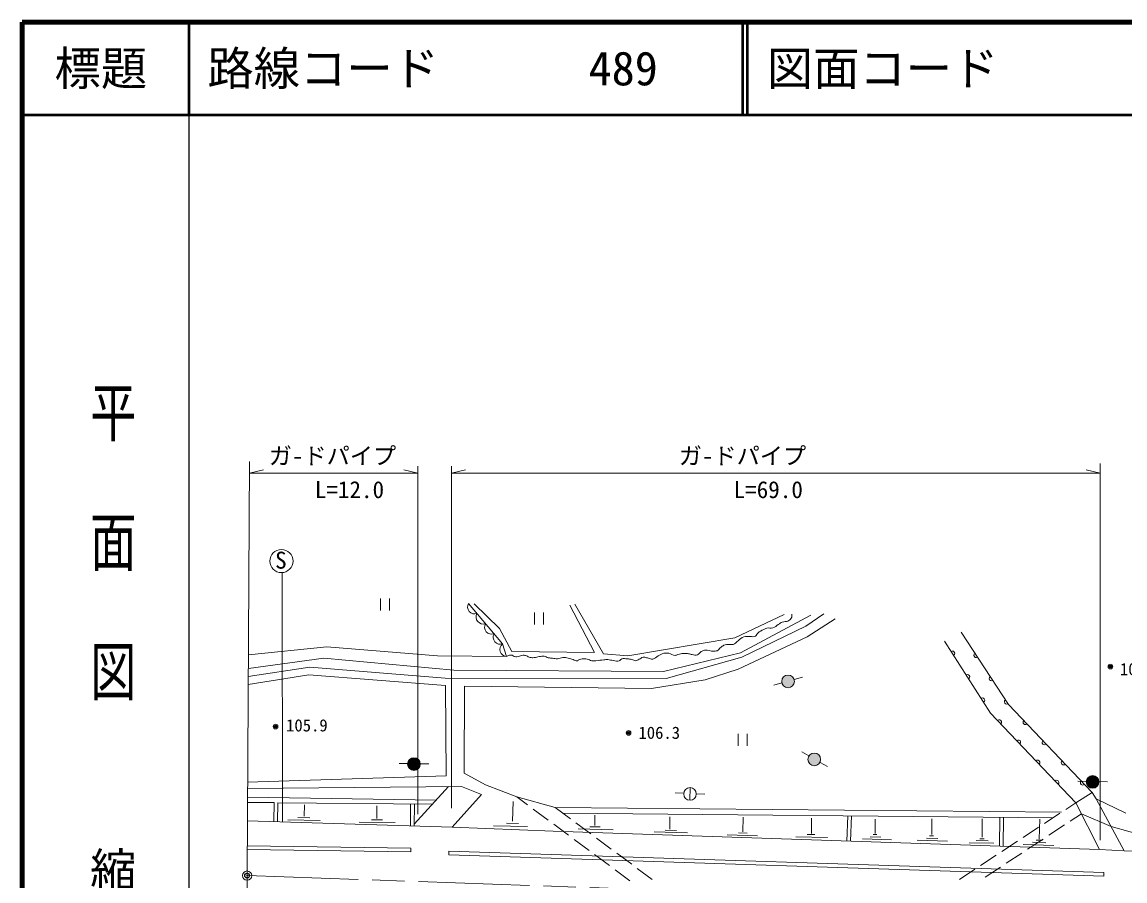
# Model space of a CAD drawing. Units: millimetres, scale not verified. Extents: x 40000 to 680000, y 20000 to 380000.
# Drawn here: x 40000 to 159041, y 287284 to 380000 of the extents above; entities that cross this region are included whole.
import ezdxf
from ezdxf.enums import TextEntityAlignment as Align

# ---------------------------------------------------------------- set-up
doc = ezdxf.new("R2010")
doc.units = ezdxf.units.MM
doc.header["$LTSCALE"] = 1000
doc.header["$PDMODE"] = 32
doc.header["$PDSIZE"] = 500
doc.linetypes.add('CHAIN', pattern=[18.5, 12, -1.5, 3.5, -1.5])
for name, color, linetype, lineweight in [('M-BGD', 7, 'Continuous', 13), ('M-BMK', 2, 'CHAIN', 13), ('M-BMK-SRVR', 3, 'Continuous', 13), ('M-STR-HTXT', 7, 'Continuous', 13), ('M-TTL', 2, 'Continuous', 140), ('M-TTL-BAND', 7, 'Continuous', 25), ('M-TTL-LINE', 7, 'Continuous', 50)]:
    doc.layers.add(name, color=color, linetype=linetype, lineweight=lineweight)
doc.layers.add('M-OTRS', color=6, linetype='Continuous')
doc.layers.add('M-TTL-TXT', color=7, linetype='Continuous')
doc.styles.add('@ＭＳ ゴシック', font='')
doc.styles.add('ＭＳ ゴシック', font='')
doc.styles.get('@ＭＳ ゴシック').set_extended_font_data('@MS Gothic')
doc.styles.get('ＭＳ ゴシック').set_extended_font_data('MS Gothic')

msp = doc.modelspace()

# ---------------------------------------------------------------- hatches: boundary and pattern name
at = {"layer": 'M-BGD'}
for points in [[(123339, 309001, 0.97359), (122014, 308671, 0.01338), (122023, 308636, 0.41421), (122864, 308160, 0.41421)], [(82985, 299894, 0.97359), (81621, 299945, 0.01338), (81619, 299909, 0.41421), (82295, 299219, 0.41421)], [(126103, 300063, 0.97359), (124939, 300778, 0.01338), (124920, 300747, 0.41421), (125170, 299814, 0.41421)], [(156229, 297970, 0.97359), (154865, 298027, 0.01338), (154863, 297990, 1)]]:
    msp.add_hatch(color=256, dxfattribs=at).paths.add_polyline_path(points)

# ---------------------------------------------------------------- linework, layer by layer
for p, q in [((68064, 320568), (68109, 293661)), ((78678, 317778), (78678, 316478)), ((79653, 316478), (79653, 317778)), ((88784, 317199), (91524, 314539)), ((101775, 311930), (99119, 317071)), ((99658, 317163), (102775, 311785)), ((95319, 316269), (95319, 314969)), ((96294, 314969), (96294, 316269)), ((116952, 313544), (122242, 316029)), ((117549, 311924), (125124, 315973)), ((124597, 314773), (126525, 316134)), ((124744, 313626), (127768, 315572)), ((91524, 314539), (92876, 312064)), ((117705, 311430), (124597, 314773)), ((105380, 311589), (116952, 313544)), ((117279, 310135), (124744, 313626)), ((64433, 311699), (72911, 312540)), ((72911, 312540), (84855, 311594)), ((92876, 312064), (101775, 311930)), ((109235, 309879), (117549, 311924)), ((64424, 310221), (72558, 311325)), ((72558, 311325), (86615, 310030)), ((84855, 311594), (92306, 311504)), ((102775, 311785), (105380, 311589)), ((109507, 309140), (117705, 311430)), ((70961, 309546), (64414, 308481)), ((64419, 309369), (71049, 310375)), ((85707, 308378), (70961, 309546)), ((71049, 310375), (85663, 309162)), ((86615, 310030), (109235, 309879)), ((113716, 308978), (117279, 310135)), ((85663, 309162), (109507, 309140)), ((85789, 298645), (85707, 308378)), ((107939, 308045), (113716, 308978)), ((121134, 308426), (122014, 308671)), ((123344, 309039), (124224, 309284)), ((87763, 308311), (87734, 298904)), ((107939, 308045), (87763, 308311)), ((117305, 303158), (117305, 301858)), ((118280, 301858), (118280, 303158)), ((124148, 301234), (124939, 300778)), ((126133, 300087), (126925, 299630)), ((80707, 299954), (81621, 299945)), ((83000, 299930), (83914, 299921)), ((87734, 298904), (90012, 297647)), ((64350, 297936), (85789, 298645)), ((90012, 297647), (93394, 296370)), ((153951, 298040), (154865, 298027)), ((156244, 298006), (157157, 297993)), ((87418, 297496), (64346, 297255)), ((82325, 293418), (86041, 297482)), ((86422, 293072), (89588, 296622)), ((89588, 296622), (87418, 297496)), ((110502, 296782), (111415, 296746)), ((112068, 295999), (112122, 297364)), ((112794, 296689), (113707, 296653)), ((155489, 296831), (153734, 295727)), ((155943, 296161), (155489, 296831)), ((64337, 295758), (67201, 295738)), ((64341, 296341), (84682, 295995)), ((67201, 295738), (67173, 293691)), ((67601, 295732), (67573, 293678)), ((67601, 295732), (84278, 295554)), ((70445, 294260), (70472, 295496)), ((78295, 294036), (78308, 295404)), ((81924, 293217), (81941, 295579)), ((82324, 293204), (82341, 295575)), ((92952, 293731), (93018, 295874)), ((93394, 296370), (97535, 295226)), ((93394, 296370), (94572, 295495)), ((97535, 295226), (152186, 294715)), ((97535, 295226), (99186, 294000)), ((153734, 295727), (152651, 295013)), ((153734, 295727), (156298, 290673)), ((159124, 294613), (155943, 296161)), ((158960, 290535), (155943, 296161)), ((69762, 294115), (71076, 294089)), ((95174, 295047), (96780, 293855)), ((151283, 294112), (98375, 294602)), ((101823, 293272), (101823, 294376)), ((109924, 292860), (109933, 294218)), ((117792, 292599), (117819, 294185)), ((125195, 292417), (125208, 294047)), ((129030, 291589), (129119, 294317)), ((129429, 291576), (129519, 294314)), ((145508, 291036), (145548, 294165)), ((145908, 291022), (145948, 294162)), ((152024, 294600), (150354, 293500)), ((154338, 294535), (153127, 293737)), ((154338, 294535), (157559, 293147)), ((64325, 293782), (86422, 293072)), ((68684, 293865), (72181, 293813)), ((76388, 293642), (80280, 293576)), ((77703, 293878), (78899, 293878)), ((86422, 293072), (97336, 292654)), ((90875, 293245), (94556, 293166)), ((92281, 293508), (93570, 293495)), ((97382, 293408), (98987, 292215)), ((99788, 293553), (101393, 292360)), ((100017, 292895), (103786, 292799)), ((101297, 293132), (102410, 293114)), ((132077, 292404), (132095, 293955)), ((138187, 292297), (138213, 293982)), ((143615, 292025), (143632, 294006)), ((149728, 293087), (148058, 291987)), ((149794, 291778), (149842, 293957)), ((152500, 293324), (150830, 292224)), ((157559, 293147), (161958, 291935)), ((97336, 292654), (156298, 290673)), ((99589, 291768), (101195, 290575)), ((101995, 291913), (103601, 290720)), ((108241, 292588), (111809, 292465)), ((109407, 292763), (110625, 292720)), ((116092, 292248), (119388, 292160)), ((117319, 292467), (118283, 292450)), ((123512, 292035), (126943, 291970)), ((124734, 292285), (125563, 292285)), ((130719, 291825), (133830, 291738)), ((131552, 292045), (132682, 292010)), ((131858, 292290), (132244, 292281)), ((136609, 291674), (139887, 291569)), ((137635, 291885), (138853, 291858)), ((137959, 292156), (138362, 292156)), ((143369, 291841), (143842, 291841)), ((150204, 291811), (148534, 290711)), ((149451, 291688), (150160, 291673)), ((64307, 290669), (81962, 290432)), ((64309, 291069), (81967, 290832)), ((81962, 290432), (81967, 290832)), ((86065, 290106), (86078, 290506)), ((86078, 290506), (156760, 288208)), ((142212, 291411), (144903, 291350)), ((142992, 291639), (144263, 291622)), ((147432, 291574), (145762, 290474)), ((148046, 291212), (151359, 291098)), ((149054, 291475), (150509, 291414)), ((156298, 290673), (158960, 290535)), ((158960, 290535), (170783, 289992)), ((86065, 290106), (156747, 287808)), ((101797, 290128), (103402, 288935)), ((104203, 290273), (105808, 289081)), ((145135, 290061), (143465, 288961)), ((147908, 290298), (146237, 289198)), ((104004, 288488), (105610, 287295)), ((106410, 288633), (108016, 287441)), ((142839, 288548), (141169, 287448)), ((145611, 288785), (143941, 287684)), ((156747, 287808), (156760, 288208))]:
    msp.add_line(p, q, dxfattribs=at)
for points in [[(88182, 317245), (91872, 312871), (92306, 311504)], [(153734, 295727), (144546, 305407), (139581, 313150)], [(141356, 314156), (146473, 306317), (155489, 296831)]]:
    msp.add_lwpolyline(points, dxfattribs=at)
for centre, radius in [((67995, 321816), 1250), ((157475, 310421), 150), ((157475, 310421), 120), ((157475, 310421), 90), ((157475, 310421), 60), ((157475, 310421), 30), ((157475, 310421), 20), ((122681, 308818), 683), ((67360, 303949), 150), ((67360, 303949), 120), ((67360, 303949), 90), ((67360, 303949), 60), ((67360, 303949), 30), ((67360, 303949), 20), ((105465, 303268), 150), ((105465, 303268), 120), ((105465, 303268), 90), ((105465, 303268), 60), ((105465, 303268), 30), ((105465, 303268), 20), ((82302, 299902), 683), ((125511, 300405), 683), ((155546, 297980), 683), ((112095, 296681), 683)]:
    msp.add_circle(centre, radius, dxfattribs=at)
for centre, radius, start, end in [((88843, 316867), 762, 150.24744, 290.06037), ((89765, 315774), 762, 150.24744, 290.06037), ((90688, 314680), 762, 150.24744, 290.06037), ((91610, 313587), 762, 150.24744, 290.06037), ((92341, 312268), 764, 127.84527, 267.364), ((140415, 311850), 250, 302.66787, 122.66787), ((142996, 311644), 250, 123.13772, 303.13772), ((142034, 309324), 250, 302.66787, 122.66787), ((144635, 309132), 250, 123.13772, 303.13772), ((143653, 306799), 250, 302.66787, 122.66787), ((146275, 306620), 250, 123.13772, 303.13772), ((145473, 304430), 250, 313.50593, 133.50593), ((148291, 304405), 250, 133.54495, 313.54495), ((147538, 302255), 250, 313.50593, 133.50593), ((150357, 302230), 250, 133.54495, 313.54495), ((149603, 300079), 250, 313.50593, 133.50593), ((152424, 300056), 250, 133.54495, 313.54495), ((151669, 297903), 250, 313.50593, 133.50593), ((154491, 297881), 250, 133.54495, 313.54495)]:
    msp.add_arc(centre, radius, start, end, dxfattribs=at)
msp.add_open_spline([(92306, 311504), (92463, 311607), (92562, 311661), (92745, 311671), (92968, 311685), (93057, 311482), (93280, 311470), (93383, 311464), (93441, 311483), (93543, 311505), (93757, 311551), (93868, 311625), (94086, 311645), (94228, 311658), (94308, 311623), (94445, 311584), (94608, 311538), (94675, 311442), (94840, 311409), (95001, 311376), (95097, 311377), (95261, 311391), (95490, 311410), (95611, 311475), (95839, 311505), (96036, 311530), (96151, 311560), (96347, 311531), (96530, 311505), (96615, 311422), (96794, 311382), (96970, 311344), (97072, 311352), (97250, 311330), (97456, 311304), (97569, 311251), (97776, 311260), (98018, 311269), (98139, 311375), (98380, 311394), (98602, 311412), (98731, 311396), (98950, 311350), (99168, 311305), (99281, 311246), (99493, 311175), (99654, 311122), (99737, 311012), (99905, 311035), (100024, 311051), (100057, 311148), (100168, 311193), (100369, 311274), (100503, 311245), (100720, 311254), (100834, 311259), (100898, 311250), (101009, 311228), (101203, 311189), (101287, 311076), (101483, 311052), (101659, 311031), (101761, 311040), (101939, 311052), (102281, 311077), (102469, 311124), (102811, 311155), (102971, 311170), (103062, 311179), (103223, 311173), (103462, 311163), (103590, 311102), (103827, 311077), (104070, 311051), (104221, 310958), (104450, 311041), (104574, 311087), (104601, 311190), (104721, 311243), (104947, 311343), (105106, 311272), (105353, 311261), (105522, 311252), (105616, 311225), (105782, 311190), (105970, 311151), (106065, 311037), (106255, 311059), (106400, 311075), (106466, 311144), (106597, 311208), (106771, 311292), (106847, 311395), (107035, 311436), (107171, 311466), (107250, 311409), (107386, 311383), (107560, 311350), (107650, 311301), (107824, 311269), (107923, 311252), (107981, 311209), (108079, 311234), (108331, 311299), (108420, 311455), (108650, 311576), (108882, 311698), (109001, 311804), (109255, 311865), (109462, 311915), (109588, 311884), (109799, 311857), (110081, 311821), (110207, 311616), (110491, 311629), (110614, 311634), (110671, 311698), (110789, 311734), (110911, 311771), (110979, 311792), (111105, 311813), (111281, 311842), (111382, 311847), (111560, 311848), (111705, 311848), (111786, 311836), (111929, 311813), (112092, 311786), (112177, 311739), (112341, 311716), (112554, 311687), (112688, 311630), (112893, 311699), (113092, 311766), (113128, 311933), (113305, 312047), (113428, 312128), (113511, 312157), (113655, 312188), (114056, 312273), (114292, 312020), (114698, 312074), (114871, 312096), (114982, 312100), (115128, 312196), (115279, 312296), (115309, 312418), (115452, 312529), (115609, 312650), (115700, 312729), (115890, 312784), (116088, 312841), (116212, 312784), (116416, 312801), (116599, 312817), (116713, 312790), (116881, 312862), (117073, 312945), (117120, 313084), (117284, 313213), (117517, 313397), (117622, 313555), (117902, 313653), (118144, 313739), (118303, 313649), (118559, 313662), (118793, 313674), (118955, 313603), (119155, 313724), (119295, 313808), (119301, 313935), (119418, 314048), (119626, 314249), (119796, 314296), (120050, 314434), (120174, 314501), (120246, 314540), (120383, 314574), (120632, 314635), (120793, 314519), (121040, 314591), (121302, 314668), (121395, 314827), (121627, 314970), (121793, 315073), (121876, 315152), (122057, 315225), (122273, 315312), (122433, 315232), (122644, 315330), (122821, 315412), (122940, 315473), (123030, 315645), (123106, 315793), (123108, 315896), (123100, 316066)], degree=3, knots=[0, 0, 0, 0, 1, 1, 1, 2, 2, 2, 3, 3, 3, 4, 4, 4, 5, 5, 5, 6, 6, 6, 7, 7, 7, 8, 8, 8, 9, 9, 9, 10, 10, 10, 11, 11, 11, 12, 12, 12, 13, 13, 13, 14, 14, 14, 15, 15, 15, 16, 16, 16, 17, 17, 17, 18, 18, 18, 19, 19, 19, 20, 20, 20, 21, 21, 21, 22, 22, 22, 23, 23, 23, 24, 24, 24, 25, 25, 25, 26, 26, 26, 27, 27, 27, 28, 28, 28, 29, 29, 29, 30, 30, 30, 31, 31, 31, 32, 32, 32, 33, 33, 33, 34, 34, 34, 35, 35, 35, 36, 36, 36, 37, 37, 37, 38, 38, 38, 39, 39, 39, 40, 40, 40, 41, 41, 41, 42, 42, 42, 43, 43, 43, 44, 44, 44, 45, 45, 45, 46, 46, 46, 47, 47, 47, 48, 48, 48, 49, 49, 49, 50, 50, 50, 51, 51, 51, 52, 52, 52, 53, 53, 53, 54, 54, 54, 55, 55, 55, 56, 56, 56, 57, 57, 57, 58, 58, 58, 59, 59, 59, 60, 60, 60, 61, 61, 61, 62, 62, 62, 63, 63, 63, 64, 64, 64, 65, 65, 65, 65], dxfattribs=at)
for p in [(157475, 310421), (67360, 303949), (105465, 303268)]:
    msp.add_point(p, dxfattribs=at)
at = {"layer": 'M-BMK'}
msp.add_line((64290, 287859), (164586, 284363), dxfattribs=at)
at = {"layer": 'M-BMK-SRVR'}
for p, q in [((64559, 332546), (64290, 287859)), ((64290, 287859), (64049, 247938))]:
    msp.add_line(p, q, dxfattribs=at)
msp.add_circle((64290, 287859), 500, dxfattribs=at)
msp.add_point((64290, 287859), dxfattribs=at)
at = {"layer": 'M-OTRS'}
msp.add_point((64290, 287859), dxfattribs=at)
at = {"layer": 'M-STR-HTXT'}
for p, q in [((156359, 332360), (156359, 291687)), ((64551, 331293), (66051, 331668)), ((64551, 331293), (82701, 331293)), ((82701, 331293), (81201, 331668)), ((82701, 294483), (82701, 332076)), ((86370, 332076), (86370, 295141)), ((86370, 331293), (87870, 331668)), ((86370, 331293), (156359, 331293)), ((156359, 331293), (154859, 331668))]:
    msp.add_line(p, q, dxfattribs=at)
at = {"layer": 'M-TTL'}
for p, q in [((40000, 380000), (40000, 20000)), ((680000, 380000), (40000, 380000))]:
    msp.add_line(p, q, dxfattribs=at)
at = {"layer": 'M-TTL-BAND'}
msp.add_line((58000, 370000), (58000, 20000), dxfattribs=at)
at = {"layer": 'M-TTL-LINE'}
for p, q in [((58000, 380000), (58000, 370000)), ((117750, 380000), (117750, 370000)), ((118250, 380000), (118250, 370000)), ((40000, 370000), (680000, 370000))]:
    msp.add_line(p, q, dxfattribs=at)

# ---------------------------------------------------------------- texts
at = {"layer": 'M-BGD', "style": 'ＭＳ ゴシック'}
for s, height, p in [('S', 1833, (67316, 320442)), ('106.6', 1320, (158501, 309095)), ('105.9', 1320, (68498, 303026)), ('106.3', 1320, (106532, 302228))]:
    msp.add_text(s, height=height, dxfattribs=at).set_placement(p, align=Align.BOTTOM_LEFT)
at = {"layer": 'M-STR-HTXT', "style": 'ＭＳ ゴシック'}
for s, p in [('ガ-ドパイプ', (66625, 331707)), ('ガ-ドパイプ', (110878, 331707)), ('L=12.0', (71595, 328058)), ('L=69.0', (116800, 328058))]:
    msp.add_text(s, height=1833, dxfattribs=at).set_placement(p, align=Align.BOTTOM_LEFT)
at = {"layer": 'M-TTL-BAND', "style": '@ＭＳ ゴシック', "width": 1.4}
msp.add_text('平  面  図', height=3666, rotation=270, dxfattribs=at).set_placement((49777, 306475), align=Align.MIDDLE_RIGHT)
at = {"layer": 'M-TTL-BAND', "style": '@ＭＳ ゴシック'}
msp.add_text('縮尺千分の一', height=3666, rotation=270, dxfattribs=at).set_placement((49777, 261030), align=Align.MIDDLE_RIGHT)
at = {"layer": 'M-TTL-TXT', "style": 'ＭＳ ゴシック'}
msp.add_text('標題', height=3666, dxfattribs=at).set_placement((48500, 375000), align=Align.MIDDLE_CENTER)
for s, p in [('路線コード', (60000, 375000)), ('489', (101142, 375000)), ('図面コード', (120380, 375000))]:
    msp.add_text(s, height=3666, dxfattribs=at).set_placement(p, align=Align.MIDDLE_LEFT)

doc.saveas('drawing.dxf')
